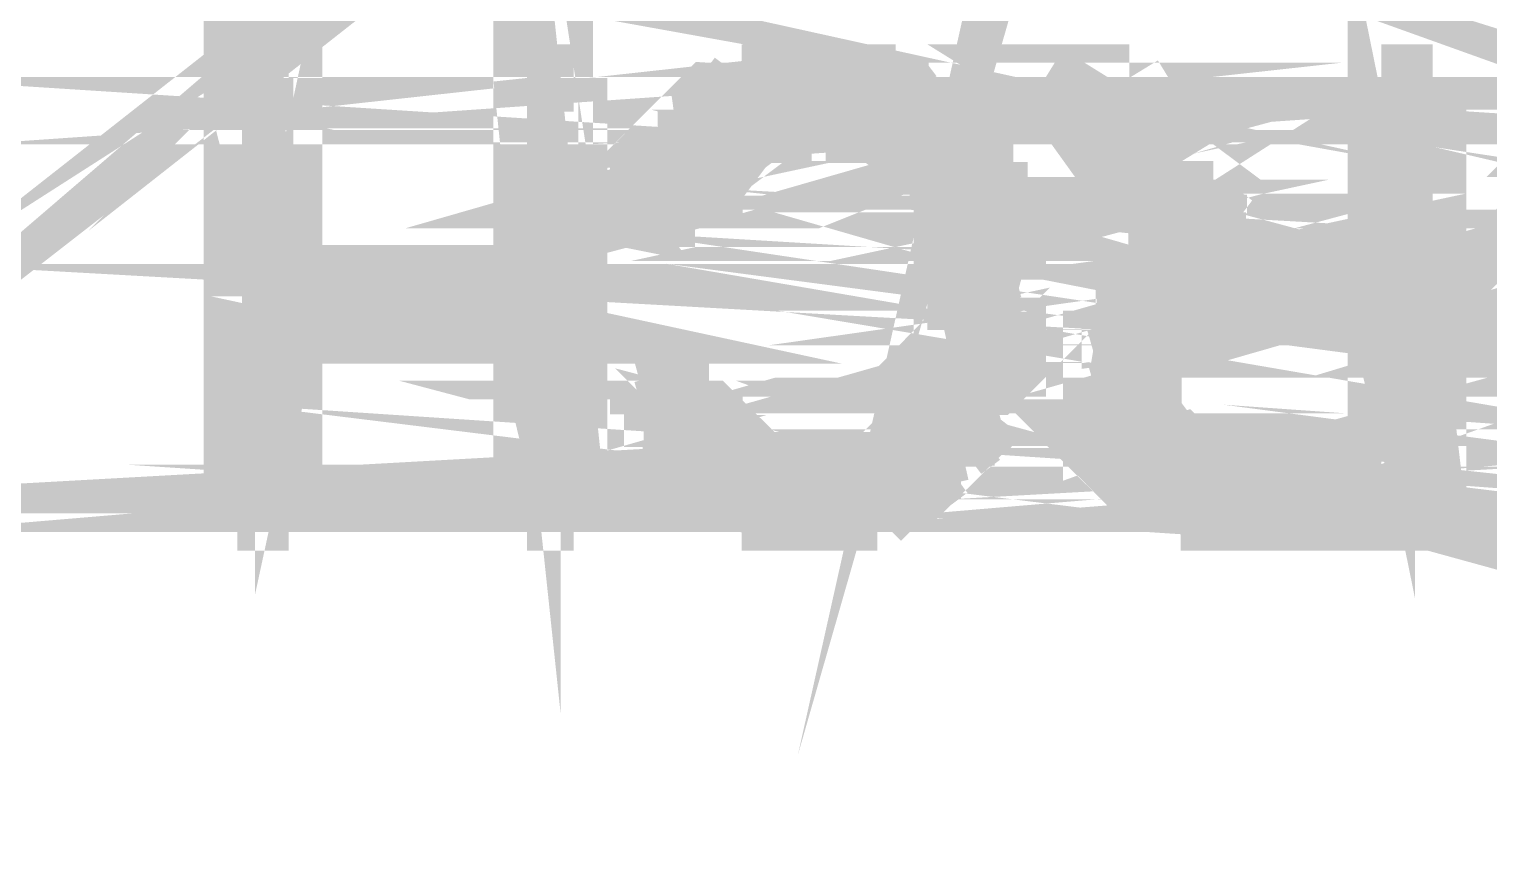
# Model space of a CAD drawing. Header units: inches. Extents: x -524 to 1067, y -71 to 1110.
# Drawn here: x 522.4 to 542.52, y 533.3 to 544.49 of the extents above; entities that cross this region are included whole.
import ezdxf

# ---------------------------------------------------------------- set-up
doc = ezdxf.new("R2010")
doc.units = ezdxf.units.IN
doc.header["$MEASUREMENT"] = 0
doc.layers.add('H', color=7, linetype='Continuous')
doc.layers.add('P', color=7, linetype='Continuous')

msp = doc.modelspace()

# ---------------------------------------------------------------- hatches: boundary and pattern name
at = {"layer": 'H', "linetype": 'Continuous'}
for points in [[(526.043, 540.34), (525.335, 537.763), (525.335, 543.814), (526.043, 540.982), (529.262, 540.34), (526.043, 540.34)], [(526.043, 540.982), (525.335, 543.814), (526.043, 543.814), (526.043, 540.982)], [(529.97, 537.763), (529.262, 540.34), (529.262, 543.814), (529.97, 537.763)], [(529.97, 537.763), (529.262, 543.814), (529.97, 543.814), (529.97, 537.763)], [(531.58, 543.365), (531.839, 543.559), (532.029, 543.559), (534.347, 543.814), (534.606, 543.559), (534.799, 543.559), (534.799, 543.365), (531.58, 543.365)], [(532.029, 543.559), (532.288, 543.814), (534.347, 543.814), (532.029, 543.559)], [(538.274, 542.657), (538.533, 542.398), (537.631, 542.139), (536.474, 543.814), (537.631, 543.814), (538.274, 542.657)], [(541.752, 537.763), (541.11, 540.529), (541.11, 543.814), (541.752, 537.763)], [(541.752, 537.763), (541.11, 543.814), (541.752, 543.814), (541.752, 537.763)], [(531.321, 543.106), (533.19, 543.365), (533.19, 543.106), (531.321, 543.106)], [(531.321, 543.106), (531.58, 543.365), (533.19, 543.365), (531.321, 543.106)], [(533.449, 543.106), (533.449, 543.365), (535.058, 543.106), (533.449, 543.106)], [(535.058, 543.106), (533.449, 543.365), (535.058, 543.365), (535.058, 543.106)], [(531.321, 542.847), (531.321, 543.106), (532.482, 543.106), (532.288, 542.847), (531.321, 542.847)], [(534.347, 542.847), (534.157, 543.106), (535.314, 543.106), (535.314, 542.847), (534.347, 542.847)], [(530.872, 542.139), (530.872, 542.657), (531.131, 542.657), (532.288, 542.847), (531.839, 542.398), (531.839, 542.139), (531.58, 542.139), (531.58, 541.949), (530.678, 541.949), (530.872, 542.139)], [(531.131, 542.657), (531.131, 542.847), (532.288, 542.847), (531.131, 542.657)], [(534.606, 542.657), (534.606, 542.847), (535.507, 542.847), (535.507, 542.657), (534.606, 542.657)], [(534.799, 542.139), (534.799, 542.657), (535.766, 542.657), (535.766, 542.398), (534.799, 542.139)], [(534.799, 542.139), (535.766, 542.398), (535.766, 542.139), (534.799, 542.139)], [(537.631, 542.139), (538.533, 542.398), (538.533, 542.139), (537.631, 542.139)], [(535.058, 541.497), (535.058, 542.139), (535.766, 542.139), (535.956, 541.949), (535.956, 540.982), (535.314, 540.789), (535.314, 541.241), (535.058, 541.497)], [(537.631, 541.949), (537.631, 542.139), (538.792, 542.139), (538.792, 541.949), (537.825, 541.69), (537.825, 541.949), (537.631, 541.949)], [(531.58, 541.69), (530.678, 541.949), (531.58, 541.949), (531.58, 541.69)], [(538.982, 541.497), (537.825, 541.69), (538.792, 541.949), (538.982, 541.69), (538.982, 541.497)], [(538.274, 541.241), (538.274, 541.497), (538.084, 541.497), (538.084, 541.624), (537.825, 541.69), (538.084, 541.69), (538.982, 541.497), (539.241, 541.497), (539.241, 541.241), (538.274, 541.241)], [(538.792, 540.982), (538.533, 541.241), (539.694, 541.241), (538.792, 540.982)], [(538.792, 540.982), (539.694, 541.241), (540.143, 541.241), (538.792, 540.982)], [(541.11, 540.529), (538.792, 540.982), (540.143, 541.241), (541.11, 540.529)], [(541.11, 540.529), (540.143, 541.241), (541.11, 541.241), (541.11, 540.529)], [(529.262, 540.34), (526.043, 540.982), (529.262, 540.982), (529.262, 540.34)], [(535.956, 540.529), (535.314, 540.789), (535.956, 540.982), (535.956, 540.529)], [(541.11, 540.529), (537.825, 540.789), (538.084, 540.982), (541.11, 540.529)], [(541.11, 540.529), (538.084, 540.982), (538.533, 540.982), (541.11, 540.529)], [(541.11, 540.529), (538.533, 540.982), (538.792, 540.982), (541.11, 540.529)], [(535.314, 540.34), (535.314, 540.789), (535.956, 540.529), (535.956, 539.887), (535.766, 539.632), (535.766, 539.372), (534.799, 539.179), (534.799, 539.372), (535.058, 539.372), (535.058, 540.081), (535.314, 540.34)], [(537.631, 540.529), (537.631, 540.789), (537.825, 540.789), (541.11, 540.529), (537.631, 540.529)], [(537.376, 540.34), (538.982, 540.529), (539.241, 540.529), (538.982, 540.529), (538.792, 540.34), (537.376, 540.34)], [(537.376, 540.34), (537.376, 540.529), (539.241, 540.529), (537.376, 540.34)], [(541.752, 537.763), (541.11, 538.471), (541.11, 540.529), (541.752, 537.763)], [(525.335, 537.763), (526.043, 540.34), (526.043, 537.763), (525.335, 537.763)], [(529.262, 537.763), (529.262, 540.34), (529.97, 537.763), (529.262, 537.763)], [(537.117, 539.887), (537.117, 540.34), (538.274, 540.34), (538.274, 540.081), (538.084, 540.081), (537.117, 539.887)], [(537.117, 538.924), (537.117, 539.887), (538.084, 540.081), (537.825, 539.887), (537.825, 539.179), (537.117, 538.924)], [(530.872, 539.372), (531.58, 539.632), (531.58, 539.372), (530.872, 539.372)], [(530.872, 539.179), (530.872, 539.372), (531.839, 539.372), (531.839, 539.179), (532.029, 538.924), (531.131, 538.664), (531.131, 539.179), (530.872, 539.179)], [(534.799, 539.179), (535.766, 539.372), (535.766, 539.179), (534.799, 539.179)], [(534.347, 538.664), (534.799, 539.179), (535.766, 539.179), (535.314, 538.664), (534.347, 538.664)], [(537.117, 538.924), (537.825, 539.179), (538.084, 538.924), (537.117, 538.924)], [(531.321, 538.471), (531.321, 538.664), (531.131, 538.664), (532.029, 538.924), (532.029, 538.664), (532.288, 538.664), (531.321, 538.471)], [(537.376, 538.471), (537.117, 538.664), (537.117, 538.924), (538.084, 538.924), (538.084, 538.664), (538.274, 538.664), (537.376, 538.471)], [(531.321, 538.471), (532.288, 538.664), (532.482, 538.471), (531.321, 538.471)], [(534.157, 538.471), (534.157, 538.664), (535.314, 538.664), (535.314, 538.471), (534.157, 538.471)], [(537.376, 538.471), (538.274, 538.664), (538.533, 538.471), (537.376, 538.471)], [(531.58, 538.212), (531.58, 538.471), (535.058, 538.471), (534.606, 538.022), (531.839, 538.022), (531.839, 538.212), (531.58, 538.212)], [(541.752, 537.763), (537.631, 538.212), (537.376, 538.471), (539.241, 538.471), (541.752, 537.763)], [(541.752, 537.763), (539.241, 538.471), (541.11, 538.471), (541.752, 537.763)], [(541.752, 537.763), (537.825, 538.022), (537.631, 538.212), (541.752, 537.763)], [(532.288, 537.763), (532.288, 538.022), (534.347, 538.022), (534.157, 537.763), (532.288, 537.763)], [(541.752, 537.763), (537.825, 538.022), (538.084, 538.022), (541.752, 537.763)], [(538.274, 537.763), (538.274, 537.956), (538.084, 538.022), (538.274, 538.022), (541.752, 537.763), (538.274, 537.763)]]:
    msp.add_hatch(color=256, dxfattribs=at).paths.add_polyline_path(points)

# ---------------------------------------------------------------- linework, layer by layer
at = {"layer": 'P', "const_width": 0.927}
for points in [[(537.117, 550.512), (536.858, 549.61), (537.117, 550.767), (537.117, 550.512)], [(530.357, 548.001), (530.164, 547.742), (529.003, 546.84), (530.357, 548.001)], [(529.003, 552.829), (529.711, 548.256), (529.711, 552.829)], [(529.262, 541.048), (529.262, 543.814), (529.905, 537.763)], [(529.905, 547.548), (529.711, 547.293), (529.003, 546.84), (529.905, 547.548)], [(516.707, 547.548), (518.123, 547.293), (516.966, 547.548)], [(529.905, 547.548), (529.003, 546.84), (529.905, 547.742), (529.905, 547.548)], [(551.472, 541.241), (553.534, 540.595), (551.731, 541.241), (551.472, 541.241)], [(525.269, 537.763), (525.269, 543.814), (525.978, 541.048)], [(541.752, 537.763), (541.044, 541.241), (541.044, 540.595)], [(540.143, 541.241), (538.726, 541.048), (539.883, 541.241)], [(525.978, 540.34), (525.978, 541.048), (525.269, 537.763)], [(534.54, 543.559), (532.029, 543.559), (534.347, 543.814)], [(525.978, 541.048), (525.269, 543.814)], [(525.269, 543.814), (525.978, 543.814)], [(525.978, 543.814), (525.978, 541.048)], [(529.905, 537.763), (529.262, 543.814)], [(529.262, 543.814), (529.905, 543.814)], [(529.905, 543.814), (529.905, 537.763)], [(534.347, 543.814), (532.029, 543.559), (532.222, 543.814)], [(534.091, 543.814), (532.222, 543.814), (532.482, 543.814)], [(534.091, 543.814), (532.222, 543.814)], [(532.222, 543.814), (534.347, 543.814), (534.091, 543.814)], [(532.222, 543.814), (534.347, 543.814), (532.222, 543.814), (532.222, 543.814), (534.347, 543.814), (532.222, 543.814)], [(534.347, 543.814), (534.347, 543.814), (532.222, 543.814)], [(533.832, 543.814), (532.482, 543.814)], [(532.482, 543.814), (532.741, 543.814)], [(533.832, 543.814), (532.482, 543.814), (534.091, 543.814), (533.832, 543.814)], [(532.482, 543.814), (534.091, 543.814)], [(532.93, 543.814), (533.639, 543.814), (532.741, 543.814)], [(532.741, 543.814), (532.93, 543.814)], [(533.639, 543.814), (532.741, 543.814), (533.639, 543.814), (533.639, 543.814), (532.741, 543.814), (533.639, 543.814)], [(532.741, 543.814), (532.741, 543.814), (533.639, 543.814)], [(532.741, 543.814), (533.832, 543.814)], [(532.741, 543.814), (533.832, 543.814)], [(533.19, 543.814), (533.383, 543.814), (533.19, 543.814), (532.93, 543.814)], [(532.93, 543.814), (533.19, 543.814)], [(533.383, 543.814), (532.93, 543.814)], [(532.93, 543.814), (533.639, 543.814), (533.383, 543.814)], [(533.832, 543.814), (533.639, 543.814)], [(534.347, 543.814), (534.54, 543.559)], [(538.274, 542.657), (536.409, 543.814), (537.566, 543.814)], [(538.274, 542.657), (536.409, 543.814)], [(536.409, 543.814), (537.566, 542.205)], [(537.566, 543.814), (538.274, 542.657)], [(541.044, 541.241), (541.044, 543.814)], [(541.044, 543.814), (541.752, 537.763)], [(541.752, 537.763), (541.044, 543.814)], [(541.044, 543.814), (541.752, 543.814)], [(541.752, 543.814), (541.752, 537.763)], [(531.773, 543.559), (534.799, 543.365), (531.58, 543.365), (531.773, 543.559)], [(547.289, 543.559), (544.329, 543.365), (547.544, 543.365), (547.289, 543.559)], [(534.54, 543.559), (531.773, 543.559)], [(531.773, 543.559), (532.029, 543.559)], [(534.54, 543.559), (531.773, 543.559)], [(531.773, 543.559), (534.799, 543.559)], [(531.773, 543.559), (534.799, 543.559)], [(534.799, 543.559), (531.773, 543.559), (531.773, 543.559), (534.799, 543.559)], [(531.773, 543.559), (534.799, 543.365)], [(534.54, 543.559), (532.029, 543.559), (534.54, 543.559), (534.54, 543.559), (532.029, 543.559)], [(544.519, 543.559), (547.289, 543.559), (544.519, 543.559), (547.289, 543.559), (544.329, 543.365), (544.519, 543.559)], [(534.799, 543.559), (534.54, 543.559)], [(534.799, 543.365), (534.799, 543.559)], [(531.321, 543.106), (535.058, 543.365), (533.19, 543.365)], [(531.321, 543.106), (535.058, 543.365), (531.58, 543.365), (531.321, 543.106)], [(533.19, 543.106), (533.19, 543.365), (531.321, 543.106)], [(533.19, 543.365), (531.321, 543.106)], [(535.058, 543.365), (531.58, 543.365), (531.58, 543.365), (535.058, 543.365)], [(534.799, 543.365), (531.58, 543.365), (535.058, 543.365), (534.799, 543.365)], [(535.058, 543.106), (533.19, 543.365)], [(533.19, 543.365), (533.383, 543.365)], [(535.058, 543.106), (533.19, 543.365)], [(533.19, 543.365), (535.058, 543.365)], [(533.383, 543.106), (533.383, 543.365), (535.058, 543.106)], [(533.383, 543.365), (535.058, 543.106)], [(535.058, 543.365), (535.058, 543.106)], [(532.741, 543.106), (531.321, 543.106)], [(531.321, 543.106), (532.741, 543.106)], [(532.741, 543.106), (531.321, 543.106)], [(531.321, 543.106), (532.482, 543.106), (532.741, 543.106)], [(531.321, 543.106), (532.482, 543.106)], [(532.482, 543.106), (531.321, 542.913)], [(531.321, 542.913), (531.321, 543.106)], [(532.482, 543.106), (531.321, 542.913)], [(531.321, 542.913), (532.222, 542.913), (532.482, 543.106)], [(532.741, 543.106), (531.321, 543.106)], [(531.321, 543.106), (532.93, 543.106), (532.741, 543.106)], [(531.321, 543.106), (532.93, 543.106)], [(532.93, 543.106), (531.321, 543.106)], [(531.321, 543.106), (531.321, 543.106)], [(532.93, 543.106), (531.321, 543.106)], [(531.321, 543.106), (533.19, 543.106), (532.93, 543.106)], [(531.321, 543.106), (533.19, 543.106)], [(535.058, 543.106), (533.383, 543.106)], [(533.383, 543.106), (533.639, 543.106)], [(535.058, 543.106), (533.383, 543.106)], [(535.248, 543.106), (533.639, 543.106), (533.832, 543.106)], [(535.248, 543.106), (533.639, 543.106), (535.058, 543.106), (535.248, 543.106)], [(533.639, 543.106), (535.058, 543.106)], [(533.832, 543.106), (535.248, 543.106)], [(535.248, 543.106), (533.832, 543.106)], [(533.832, 543.106), (535.248, 543.106)], [(535.248, 543.106), (534.091, 543.106), (533.832, 543.106)], [(533.832, 543.106), (535.248, 543.106)], [(535.248, 543.106), (534.091, 543.106)], [(534.091, 543.106), (535.248, 542.913), (535.248, 543.106)], [(534.091, 543.106), (535.248, 542.913)], [(535.248, 542.913), (534.347, 542.913), (534.091, 543.106)], [(538.533, 542.464), (537.566, 542.205), (538.274, 542.657), (538.533, 542.464)], [(544.971, 543.106), (543.811, 543.106), (544.778, 542.913), (544.971, 543.106)], [(543.811, 543.106), (544.778, 542.913), (543.617, 542.913), (543.811, 543.106)], [(532.222, 542.913), (532.029, 542.657), (531.065, 542.657)], [(531.065, 542.657), (532.222, 542.913)], [(532.222, 542.913), (531.065, 542.913), (532.222, 542.913), (531.065, 542.913), (532.222, 542.913), (532.222, 542.913), (531.065, 542.913)], [(532.222, 542.913), (531.065, 542.657), (531.065, 542.913)], [(531.321, 542.913), (532.222, 542.913), (531.065, 542.913), (531.321, 542.913)], [(535.507, 542.913), (534.54, 542.913), (535.507, 542.657), (535.507, 542.913)], [(534.54, 542.913), (535.507, 542.657), (534.54, 542.657)], [(534.347, 542.913), (535.507, 542.913)], [(535.507, 542.913), (534.347, 542.913)], [(534.347, 542.913), (535.507, 542.913), (534.54, 542.913), (534.347, 542.913)], [(535.248, 542.913), (534.347, 542.913), (535.507, 542.913), (535.248, 542.913)], [(534.54, 542.657), (534.54, 542.913)], [(532.029, 542.657), (530.872, 542.657), (531.773, 542.464), (532.029, 542.657)], [(530.872, 542.657), (531.773, 542.464), (530.872, 542.464)], [(532.029, 542.657), (530.872, 542.657), (531.065, 542.657)], [(530.872, 542.464), (530.872, 542.657)], [(535.701, 542.657), (534.799, 542.464), (535.701, 542.464)], [(532.029, 542.657), (531.065, 542.657)], [(531.065, 542.657), (532.029, 542.657)], [(531.065, 542.657), (532.029, 542.657)], [(532.029, 542.657), (532.029, 542.657)], [(534.54, 542.657), (535.701, 542.657), (534.54, 542.657)], [(535.507, 542.657), (534.54, 542.657), (535.701, 542.657), (535.507, 542.657)], [(534.799, 542.657), (535.701, 542.657)], [(535.701, 542.657), (534.799, 542.464)], [(534.799, 542.464), (534.799, 542.657)], [(535.701, 542.464), (535.701, 542.657)], [(537.566, 542.205), (538.274, 542.657)], [(531.773, 542.464), (530.872, 542.205), (531.773, 542.205), (531.773, 542.464)], [(531.58, 542.205), (530.613, 541.949), (530.872, 542.205)], [(531.773, 542.464), (530.872, 542.464), (531.773, 542.464), (531.773, 542.464), (530.872, 542.464)], [(531.773, 542.464), (530.872, 542.205), (530.872, 542.464)], [(535.701, 542.464), (534.799, 542.205), (535.701, 542.464), (534.799, 542.205), (535.701, 542.205)], [(534.799, 542.464), (535.701, 542.464), (534.799, 542.205)], [(534.799, 542.205), (534.799, 542.464)], [(535.701, 542.205), (535.701, 542.464)], [(538.533, 542.464), (537.566, 542.205), (538.533, 542.464)], [(544.329, 542.464), (543.362, 542.205), (544.329, 542.205), (544.329, 542.464)], [(543.362, 542.464), (544.329, 542.464), (543.362, 542.464), (544.329, 542.464), (543.362, 542.205)], [(550.57, 541.048), (553.534, 540.595), (550.764, 541.241), (550.57, 541.048)], [(531.58, 542.205), (530.613, 541.949)], [(530.872, 542.205), (531.773, 542.205), (530.872, 542.205), (530.872, 542.205), (531.773, 542.205)], [(530.872, 542.205), (531.58, 542.205), (531.773, 542.205)], [(530.872, 542.205), (531.58, 542.205)], [(531.58, 541.949), (531.58, 542.205)], [(535.058, 542.205), (535.701, 542.205), (535.058, 542.205), (535.701, 542.205), (535.058, 541.949), (535.058, 542.205)], [(534.799, 542.205), (535.701, 542.205), (534.799, 542.205)], [(535.701, 542.205), (535.058, 541.949)], [(535.058, 542.205), (535.701, 542.205), (535.701, 542.205), (535.058, 542.205)], [(535.956, 541.949), (535.701, 542.205)], [(537.566, 542.205), (538.726, 542.205), (537.566, 542.205), (538.726, 542.205)], [(538.726, 542.205), (537.566, 541.949)], [(537.566, 541.949), (537.566, 542.205)], [(538.726, 542.205), (537.566, 541.949)], [(538.533, 542.205), (537.566, 542.205), (538.726, 542.205), (538.533, 542.205)], [(538.726, 541.949), (538.726, 542.205)], [(544.07, 542.205), (543.168, 541.949), (543.362, 542.205)], [(531.58, 541.949), (530.613, 541.949)], [(530.613, 541.949), (531.58, 541.949)], [(531.58, 541.756), (530.613, 541.949), (531.58, 541.756)], [(530.613, 541.949), (531.58, 541.949)], [(535.956, 541.949), (535.058, 541.756), (535.956, 541.756)], [(535.058, 541.949), (535.956, 541.949), (535.058, 541.756), (535.058, 541.949)], [(538.982, 541.756), (537.825, 541.756), (538.726, 541.949)], [(535.058, 541.949), (535.956, 541.949)], [(535.956, 541.756), (535.956, 541.949)], [(537.566, 541.949), (538.726, 541.949)], [(537.566, 541.949), (538.726, 541.949), (537.825, 541.949), (537.566, 541.949)], [(538.726, 541.949), (537.825, 541.949), (538.726, 541.949), (538.726, 541.949), (537.825, 541.949)], [(538.726, 541.949), (537.825, 541.756)], [(537.825, 541.756), (537.825, 541.949)], [(538.726, 541.949), (538.982, 541.756)], [(531.58, 541.756), (531.58, 541.756)], [(551.924, 540.595), (550.121, 540.789), (553.534, 540.595)], [(535.058, 541.756), (535.956, 541.497), (535.058, 541.497), (535.058, 541.756)], [(535.058, 541.756), (535.956, 541.756)], [(535.956, 541.756), (535.058, 541.756), (535.058, 541.756), (535.956, 541.756)], [(535.058, 541.756), (535.956, 541.497)], [(538.018, 541.497), (538.982, 541.497), (538.018, 541.756), (538.018, 541.497)], [(535.956, 541.497), (535.956, 541.756)], [(538.982, 541.497), (538.018, 541.756), (537.825, 541.756)], [(537.825, 541.756), (538.982, 541.497)], [(538.982, 541.756), (537.825, 541.756)], [(537.825, 541.756), (538.982, 541.497), (538.982, 541.756)], [(544.07, 541.756), (543.168, 541.497), (543.811, 541.497), (544.07, 541.756)], [(535.956, 541.497), (535.058, 541.497), (535.956, 541.497), (535.956, 541.497), (535.058, 541.497)], [(535.248, 541.241), (535.058, 541.497)], [(535.956, 541.497), (535.248, 541.241)], [(535.956, 541.497), (535.248, 541.241)], [(535.956, 541.241), (535.956, 541.497)], [(538.274, 541.497), (539.175, 541.497), (538.018, 541.497), (538.274, 541.497)], [(539.175, 541.497), (538.018, 541.497), (538.982, 541.497), (539.175, 541.497)], [(539.175, 541.241), (538.274, 541.497)], [(538.274, 541.497), (538.274, 541.241)], [(539.175, 541.241), (538.274, 541.497)], [(538.274, 541.497), (539.175, 541.497)], [(539.175, 541.497), (539.175, 541.241)], [(543.811, 541.497), (543.168, 541.241), (543.811, 541.241), (543.811, 541.497)], [(543.168, 541.497), (543.811, 541.497), (543.168, 541.241), (543.168, 541.497)], [(529.262, 540.34), (525.978, 540.34), (525.978, 541.048), (529.262, 540.34)], [(538.018, 541.048), (537.825, 540.789), (541.044, 540.595), (538.018, 541.048)], [(535.248, 541.241), (535.956, 541.241)], [(535.248, 541.241), (535.956, 541.241)], [(535.956, 541.241), (535.248, 541.048), (535.248, 541.241)], [(535.956, 541.241), (535.248, 541.048)], [(535.956, 541.048), (535.956, 541.241)], [(540.143, 541.241), (538.726, 541.048), (541.044, 540.595)], [(538.533, 541.241), (539.434, 541.241), (538.274, 541.241), (538.533, 541.241)], [(539.434, 541.241), (538.274, 541.241), (539.175, 541.241), (539.434, 541.241)], [(538.274, 541.241), (539.175, 541.241)], [(539.175, 541.241), (538.274, 541.241)], [(538.274, 541.241), (538.274, 541.241)], [(539.175, 541.241), (538.274, 541.241)], [(538.274, 541.241), (539.175, 541.241), (539.175, 541.241), (538.274, 541.241)], [(539.628, 541.241), (538.533, 541.241)], [(538.533, 541.241), (539.628, 541.241)], [(539.628, 541.241), (538.533, 541.241)], [(538.533, 541.241), (539.628, 541.241)], [(538.533, 541.241), (539.628, 541.241)], [(539.628, 541.241), (538.726, 541.048), (538.533, 541.241)], [(539.628, 541.241), (538.533, 541.241), (539.434, 541.241), (539.628, 541.241)], [(538.726, 541.048), (539.883, 541.241)], [(539.883, 541.241), (539.628, 541.241), (538.726, 541.048)], [(539.628, 541.241), (539.628, 541.241)], [(539.883, 541.241), (540.143, 541.241)], [(541.044, 540.595), (540.143, 541.241)], [(540.143, 541.241), (541.044, 541.241), (540.143, 541.241), (540.143, 541.241), (541.044, 541.241)], [(540.143, 541.241), (541.044, 540.595)], [(543.811, 541.241), (543.168, 541.048), (543.811, 541.048)], [(541.044, 540.595), (541.044, 541.241)], [(541.752, 537.763), (541.044, 541.241)], [(525.978, 541.048), (525.269, 537.763)], [(525.978, 541.048), (529.262, 541.048), (525.978, 541.048), (525.978, 541.048), (529.262, 541.048)], [(525.978, 541.048), (529.262, 540.34)], [(529.262, 540.34), (529.262, 541.048)], [(529.905, 537.763), (529.262, 541.048)], [(529.262, 541.048), (529.262, 540.34)], [(529.905, 537.763), (529.262, 541.048)], [(535.956, 541.048), (535.248, 540.789), (535.956, 541.048)], [(535.248, 541.048), (535.956, 541.048)], [(535.248, 541.048), (535.956, 541.048), (535.248, 541.048), (535.248, 541.048), (535.956, 541.048), (535.248, 541.048)], [(535.956, 541.048), (535.956, 541.048), (535.248, 541.048)], [(535.956, 541.048), (535.248, 540.789)], [(535.248, 540.789), (535.248, 541.048)], [(538.018, 541.048), (541.044, 540.595)], [(538.274, 541.048), (538.018, 541.048)], [(541.044, 540.595), (538.274, 541.048)], [(541.044, 540.595), (538.274, 541.048)], [(538.274, 541.048), (538.533, 541.048), (541.044, 540.595)], [(538.533, 541.048), (541.044, 540.595), (538.533, 541.048), (538.533, 541.048)], [(538.726, 541.048), (541.044, 540.595), (538.726, 541.048)], [(543.168, 541.048), (543.811, 541.048), (543.168, 540.789), (543.168, 541.048)], [(541.044, 540.595), (537.566, 540.789), (537.825, 540.789)], [(550.315, 538.278), (554.242, 537.763), (550.121, 538.471)], [(535.248, 540.789), (535.956, 540.595), (535.248, 540.789)], [(535.956, 540.789), (535.248, 540.789)], [(535.248, 540.789), (535.956, 540.595), (535.956, 540.789)], [(535.248, 540.789), (535.956, 540.595), (535.248, 540.789)], [(535.248, 540.789), (535.248, 540.789)], [(541.044, 540.595), (537.566, 540.789), (537.566, 540.595)], [(537.825, 540.789), (541.044, 540.595)], [(537.825, 540.789), (541.044, 540.595), (537.825, 540.789), (537.825, 540.789)], [(543.811, 540.789), (543.168, 540.595), (543.811, 540.595)], [(538.982, 540.595), (539.175, 540.595), (537.376, 540.34)], [(535.248, 540.595), (535.956, 540.595)], [(535.956, 540.595), (535.248, 540.34)], [(535.248, 540.34), (535.248, 540.595)], [(535.956, 540.595), (535.248, 540.34)], [(535.956, 540.34), (535.956, 540.595)], [(537.376, 540.34), (538.982, 540.595)], [(537.376, 540.34), (538.982, 540.595)], [(541.044, 540.595), (539.175, 540.595), (537.376, 540.595), (541.044, 540.595)], [(539.175, 540.595), (537.376, 540.595), (539.175, 540.595), (539.175, 540.595), (537.376, 540.595)], [(539.175, 540.595), (537.376, 540.34), (537.376, 540.595)], [(537.376, 540.595), (541.044, 540.595), (537.376, 540.595), (537.376, 540.595)], [(537.566, 540.595), (541.044, 540.595)], [(541.044, 540.595), (537.566, 540.595)], [(537.566, 540.595), (541.044, 540.595)], [(538.982, 540.595), (538.726, 540.34)], [(541.044, 540.595), (541.044, 538.471), (541.752, 537.763)], [(541.752, 537.763), (541.044, 540.595)], [(541.044, 540.595), (541.752, 537.763)], [(543.811, 540.595), (543.168, 540.34), (543.811, 540.34), (543.811, 540.595)], [(525.269, 537.763), (525.978, 540.34)], [(525.269, 537.763), (525.978, 540.34)], [(525.978, 540.34), (525.978, 537.763)], [(529.262, 540.34), (529.905, 537.763)], [(529.262, 537.763), (529.262, 540.34)], [(529.262, 540.34), (529.905, 537.763)], [(537.117, 540.34), (538.274, 540.146), (537.117, 540.146)], [(535.956, 540.34), (535.058, 540.146), (535.248, 540.34)], [(535.956, 540.34), (535.058, 540.146)], [(535.058, 540.146), (535.956, 540.146), (535.956, 540.34)], [(535.248, 540.34), (535.956, 540.34)], [(535.248, 540.34), (535.956, 540.34), (535.248, 540.34), (535.248, 540.34), (535.956, 540.34), (535.248, 540.34)], [(535.956, 540.34), (535.956, 540.34), (535.248, 540.34)], [(538.533, 540.34), (537.117, 540.34)], [(537.117, 540.34), (538.533, 540.34)], [(538.274, 540.34), (537.117, 540.34)], [(537.117, 540.34), (538.274, 540.146)], [(537.117, 540.146), (537.117, 540.34)], [(538.533, 540.34), (537.117, 540.34)], [(537.117, 540.34), (537.376, 540.34)], [(538.533, 540.34), (537.117, 540.34)], [(537.117, 540.34), (538.533, 540.34), (538.533, 540.34)], [(538.726, 540.34), (537.376, 540.34)], [(537.376, 540.34), (538.726, 540.34)], [(538.533, 540.34), (537.376, 540.34), (538.533, 540.34), (538.533, 540.34), (537.376, 540.34)], [(538.726, 540.34), (537.376, 540.34)], [(538.274, 540.146), (538.274, 540.34)], [(543.811, 540.34), (543.168, 540.146), (543.811, 540.146), (543.811, 540.34)], [(543.168, 540.34), (543.811, 540.34), (543.168, 540.146), (543.168, 540.34)], [(535.956, 540.146), (535.058, 539.887), (535.956, 539.887), (535.956, 540.146)], [(535.058, 540.146), (535.956, 540.146), (535.058, 539.887), (535.058, 540.146)], [(537.117, 540.146), (538.018, 540.146), (537.117, 539.887), (537.117, 540.146)], [(538.018, 540.146), (537.117, 539.887), (538.018, 540.146), (537.117, 539.887)], [(537.117, 539.887), (537.825, 539.887), (538.018, 540.146)], [(538.274, 540.146), (537.117, 540.146), (538.018, 540.146)], [(538.018, 540.146), (538.274, 540.146)], [(543.811, 540.146), (543.168, 539.887), (544.07, 539.887), (543.811, 540.146)], [(535.956, 539.887), (535.058, 539.632), (535.701, 539.632), (535.956, 539.887)], [(535.058, 539.887), (535.956, 539.887)], [(535.956, 539.887), (535.058, 539.887), (535.058, 539.887), (535.956, 539.887)], [(535.058, 539.887), (535.956, 539.887)], [(535.058, 539.887), (535.956, 539.887)], [(535.956, 539.887), (535.058, 539.632)], [(535.058, 539.632), (535.058, 539.887)], [(535.956, 539.887), (535.956, 539.887)], [(537.117, 539.887), (537.825, 539.887), (537.117, 539.887), (537.117, 539.887), (537.825, 539.887)], [(537.117, 539.887), (537.825, 539.632)], [(537.117, 539.887), (537.825, 539.632)], [(537.825, 539.632), (537.117, 539.632), (537.117, 539.887)], [(537.825, 539.632), (537.825, 539.887)], [(531.58, 539.632), (530.872, 539.438), (531.58, 539.632)], [(535.701, 539.632), (535.058, 539.438), (535.701, 539.438)], [(535.058, 539.632), (535.701, 539.632), (535.058, 539.438)], [(535.058, 539.438), (535.058, 539.632)], [(535.701, 539.438), (535.701, 539.632)], [(537.825, 539.632), (537.117, 539.632), (537.825, 539.632), (537.825, 539.632), (537.117, 539.632)], [(537.825, 539.632), (537.117, 539.438), (537.117, 539.632)], [(537.825, 539.632), (537.117, 539.438)], [(537.117, 539.438), (537.825, 539.438), (537.825, 539.632)], [(544.07, 539.632), (543.362, 539.438), (544.329, 539.438)], [(531.773, 539.179), (531.065, 539.179), (532.029, 538.924), (531.773, 539.179)], [(530.872, 539.438), (531.773, 539.438)], [(531.773, 539.438), (530.872, 539.438)], [(530.872, 539.438), (531.773, 539.438)], [(531.773, 539.438), (530.872, 539.179)], [(530.872, 539.179), (530.872, 539.438)], [(531.773, 539.438), (530.872, 539.179)], [(530.872, 539.179), (531.773, 539.179), (531.773, 539.438)], [(531.58, 539.438), (530.872, 539.438), (531.773, 539.438)], [(531.773, 539.438), (531.58, 539.438)], [(535.701, 539.438), (534.799, 539.179), (535.701, 539.438)], [(535.058, 539.438), (535.701, 539.438), (534.799, 539.438)], [(534.799, 539.438), (535.058, 539.438)], [(535.701, 539.438), (534.799, 539.438)], [(534.799, 539.438), (535.701, 539.438)], [(534.799, 539.438), (535.701, 539.438)], [(535.701, 539.438), (534.799, 539.179)], [(534.799, 539.179), (534.799, 539.438)], [(535.701, 539.438), (535.701, 539.438)], [(537.117, 539.438), (537.825, 539.438)], [(537.825, 539.438), (537.117, 539.438)], [(537.117, 539.438), (537.117, 539.438)], [(537.825, 539.438), (537.117, 539.438)], [(537.117, 539.438), (537.825, 539.438), (537.825, 539.438), (537.117, 539.438)], [(537.825, 539.438), (537.117, 539.179)], [(537.117, 539.179), (537.117, 539.438)], [(537.825, 539.438), (537.117, 539.179)], [(537.117, 539.179), (537.825, 539.179), (537.825, 539.438)], [(531.065, 539.179), (532.029, 538.924), (531.065, 538.924)], [(530.872, 539.179), (531.773, 539.179)], [(531.773, 539.179), (531.065, 539.179), (530.872, 539.179)], [(531.065, 538.924), (531.065, 539.179)], [(535.507, 538.924), (534.799, 539.179), (535.701, 539.179)], [(534.54, 538.924), (535.507, 538.924), (534.799, 539.179)], [(534.799, 539.179), (534.54, 538.924)], [(534.799, 539.179), (535.701, 539.179)], [(535.701, 539.179), (535.701, 539.179), (534.799, 539.179)], [(535.701, 539.179), (534.799, 539.179), (534.799, 539.179)], [(534.799, 539.179), (535.701, 539.179)], [(535.701, 539.179), (535.507, 538.924)], [(537.825, 539.179), (538.018, 538.924), (537.117, 538.924)], [(537.117, 538.924), (537.825, 539.179)], [(537.117, 539.179), (537.825, 539.179)], [(537.825, 539.179), (537.117, 538.924), (537.117, 539.179)], [(544.329, 539.179), (543.617, 538.924), (544.519, 538.924), (544.329, 539.179)], [(532.029, 538.924), (531.065, 538.73), (532.029, 538.924)], [(532.029, 538.924), (531.065, 538.924)], [(531.065, 538.924), (532.029, 538.924)], [(531.065, 538.924), (532.029, 538.924)], [(532.029, 538.924), (531.065, 538.73)], [(531.065, 538.73), (531.065, 538.924)], [(532.029, 538.924), (532.029, 538.924)], [(534.347, 538.73), (535.248, 538.73), (534.54, 538.924), (534.347, 538.73)], [(538.018, 538.924), (537.117, 538.924), (538.018, 538.73)], [(537.117, 538.924), (538.018, 538.73), (537.117, 538.73)], [(535.248, 538.73), (534.54, 538.924)], [(534.54, 538.924), (535.507, 538.924)], [(534.54, 538.924), (535.507, 538.924)], [(535.507, 538.924), (534.54, 538.924), (534.54, 538.924), (535.507, 538.924)], [(534.54, 538.924), (535.507, 538.924)], [(535.507, 538.924), (535.248, 538.73)], [(535.507, 538.924), (535.507, 538.924)], [(538.018, 538.924), (537.117, 538.924)], [(537.117, 538.924), (538.018, 538.924)], [(537.117, 538.73), (537.117, 538.924)], [(538.018, 538.924), (537.117, 538.924), (537.117, 538.924)], [(537.117, 538.924), (538.018, 538.924)], [(538.018, 538.73), (538.018, 538.924)], [(537.825, 538.022), (541.752, 537.763), (537.566, 538.278), (537.825, 538.022)], [(532.222, 538.73), (532.482, 538.471), (531.321, 538.471), (532.222, 538.73)], [(532.029, 538.73), (531.065, 538.73), (532.222, 538.73), (532.029, 538.73)], [(531.065, 538.73), (532.222, 538.73), (531.321, 538.73), (531.065, 538.73)], [(532.222, 538.73), (531.321, 538.73), (532.222, 538.73), (532.222, 538.73), (531.321, 538.73)], [(532.222, 538.73), (531.321, 538.471), (531.321, 538.73)], [(534.091, 538.73), (535.248, 538.73)], [(535.248, 538.73), (534.091, 538.471), (534.091, 538.73)], [(535.248, 538.73), (534.091, 538.471)], [(534.347, 538.73), (535.248, 538.73), (534.347, 538.73)], [(534.347, 538.73), (535.248, 538.73), (534.347, 538.73), (535.248, 538.73), (535.248, 538.73), (534.347, 538.73)], [(538.533, 538.471), (537.376, 538.471), (538.274, 538.73), (538.533, 538.471)], [(535.248, 538.471), (535.248, 538.73)], [(537.117, 538.73), (538.274, 538.73), (537.376, 538.471), (537.117, 538.73)], [(538.018, 538.73), (537.117, 538.73), (538.274, 538.73), (538.018, 538.73)], [(537.376, 538.471), (538.274, 538.73), (538.274, 538.73), (537.376, 538.471)], [(550.57, 538.022), (554.242, 537.763), (550.315, 538.278)], [(535.058, 538.471), (531.58, 538.278), (534.799, 538.278)], [(532.482, 538.471), (531.321, 538.471), (532.741, 538.471), (532.482, 538.471)], [(531.321, 538.471), (532.741, 538.471), (531.58, 538.471), (531.321, 538.471)], [(532.93, 538.471), (531.58, 538.471), (532.93, 538.471)], [(533.19, 538.471), (531.58, 538.471), (533.19, 538.471), (533.19, 538.471)], [(532.93, 538.471), (531.58, 538.471), (532.741, 538.471)], [(531.58, 538.471), (532.741, 538.471), (532.741, 538.471), (531.58, 538.471)], [(533.19, 538.471), (531.58, 538.471), (535.058, 538.471), (533.19, 538.471)], [(531.58, 538.471), (535.058, 538.471)], [(535.058, 538.471), (531.58, 538.278)], [(531.58, 538.278), (531.58, 538.471)], [(532.741, 538.471), (532.93, 538.471)], [(533.19, 538.471), (535.058, 538.471), (533.383, 538.471), (533.19, 538.471)], [(535.058, 538.471), (533.383, 538.471)], [(533.383, 538.471), (533.639, 538.471)], [(533.639, 538.471), (535.058, 538.471)], [(533.832, 538.471), (535.248, 538.471), (533.639, 538.471)], [(533.639, 538.471), (533.832, 538.471)], [(535.248, 538.471), (533.639, 538.471), (535.058, 538.471), (535.248, 538.471)], [(533.639, 538.471), (535.058, 538.471), (533.639, 538.471), (533.639, 538.471)], [(534.091, 538.471), (535.248, 538.471), (534.091, 538.471)], [(534.091, 538.471), (535.248, 538.471)], [(534.799, 538.278), (535.058, 538.471)], [(539.175, 538.471), (537.376, 538.471)], [(537.376, 538.471), (538.982, 538.471), (539.175, 538.471)], [(537.376, 538.471), (538.982, 538.471), (537.376, 538.471), (537.376, 538.471), (538.982, 538.471)], [(537.376, 538.471), (538.726, 538.471)], [(537.376, 538.471), (538.726, 538.471), (538.726, 538.471), (537.376, 538.471)], [(538.533, 538.471), (537.376, 538.471), (538.533, 538.471)], [(538.726, 538.471), (537.376, 538.471), (537.376, 538.471), (538.726, 538.471)], [(541.752, 537.763), (537.376, 538.471)], [(537.376, 538.471), (537.566, 538.278)], [(541.752, 537.763), (537.376, 538.471)], [(537.376, 538.471), (539.175, 538.471)], [(538.726, 538.471), (538.982, 538.471)], [(539.175, 538.471), (541.752, 537.763)], [(539.175, 538.471), (541.044, 538.471), (539.175, 538.471), (539.175, 538.471), (541.044, 538.471)], [(539.175, 538.471), (541.752, 537.763), (541.044, 538.471)], [(545.935, 538.471), (547.738, 538.278), (544.07, 538.278)], [(534.799, 538.278), (531.773, 538.022), (534.54, 538.022), (534.799, 538.278)], [(531.58, 538.278), (534.799, 538.278)], [(534.799, 538.278), (531.773, 538.278), (531.58, 538.278)], [(534.799, 538.278), (531.773, 538.278), (534.799, 538.278), (534.799, 538.278), (531.773, 538.278)], [(534.799, 538.278), (531.773, 538.022)], [(531.773, 538.022), (531.773, 538.278)], [(547.544, 538.278), (544.329, 538.022), (547.289, 538.022)], [(541.752, 537.763), (537.566, 538.278), (537.566, 538.278), (541.752, 537.763)], [(537.566, 538.278), (541.752, 537.763)], [(538.018, 538.022), (537.825, 538.022), (541.752, 537.763)], [(531.773, 538.022), (534.54, 538.022), (532.029, 538.022), (531.773, 538.022)], [(534.54, 538.022), (532.029, 538.022), (534.54, 538.022), (532.029, 538.022), (534.54, 538.022), (534.54, 538.022), (532.029, 538.022), (534.54, 538.022)], [(532.029, 538.022), (532.029, 538.022), (534.54, 538.022)], [(532.029, 538.022), (534.347, 538.022)], [(532.029, 538.022), (534.347, 538.022), (532.222, 538.022), (532.029, 538.022)], [(534.347, 538.022), (532.222, 538.022)], [(532.222, 538.022), (534.091, 537.763)], [(532.222, 538.022), (534.091, 537.763)], [(532.222, 537.763), (532.222, 538.022)], [(534.091, 537.763), (534.347, 538.022)], [(534.347, 538.022), (534.54, 538.022)], [(538.274, 538.022), (538.018, 538.022)], [(538.018, 538.022), (541.752, 537.763)], [(538.018, 538.022), (541.752, 537.763), (538.018, 538.022), (541.752, 537.763), (538.018, 538.022)], [(538.018, 538.022), (538.018, 538.022)], [(541.752, 537.763), (538.018, 538.022)], [(541.752, 537.763), (538.274, 538.022), (538.274, 537.763)], [(541.752, 537.763), (538.274, 538.022)], [(554.242, 537.763), (550.764, 538.022), (551.023, 538.022)], [(525.978, 537.763), (525.269, 537.763)], [(529.905, 537.763), (529.262, 537.763)], [(534.091, 537.763), (532.222, 537.763)], [(534.091, 537.763), (532.222, 537.763), (534.091, 537.763), (534.091, 537.763), (532.222, 537.763)], [(532.482, 537.763), (532.222, 537.763)], [(534.091, 537.763), (532.482, 537.763)], [(534.091, 537.763), (532.482, 537.763)], [(532.482, 537.763), (533.832, 537.763), (534.091, 537.763)], [(532.482, 537.763), (533.832, 537.763), (532.741, 537.763), (532.482, 537.763)], [(533.832, 537.763), (532.741, 537.763), (533.639, 537.763)], [(532.741, 537.763), (533.639, 537.763), (532.93, 537.763), (532.741, 537.763)], [(533.19, 537.763), (532.93, 537.763), (533.19, 537.763), (533.383, 537.763), (533.19, 537.763)], [(532.93, 537.763), (533.383, 537.763), (533.639, 537.763), (532.93, 537.763)], [(533.639, 537.763), (532.93, 537.763), (533.639, 537.763), (532.93, 537.763), (532.93, 537.763), (533.639, 537.763)], [(533.639, 537.763), (533.832, 537.763)], [(541.752, 537.763), (538.533, 537.763), (538.274, 537.763), (541.752, 537.763)], [(538.274, 537.763), (541.752, 537.763)], [(538.726, 537.763), (541.752, 537.763), (538.533, 537.763)], [(538.533, 537.763), (538.726, 537.763)], [(538.726, 537.763), (541.752, 537.763), (538.726, 537.763)], [(538.982, 537.763), (541.752, 537.763), (539.175, 537.763), (538.982, 537.763)]]:
    msp.add_lwpolyline(points, dxfattribs=at)

doc.saveas('drawing.dxf')
